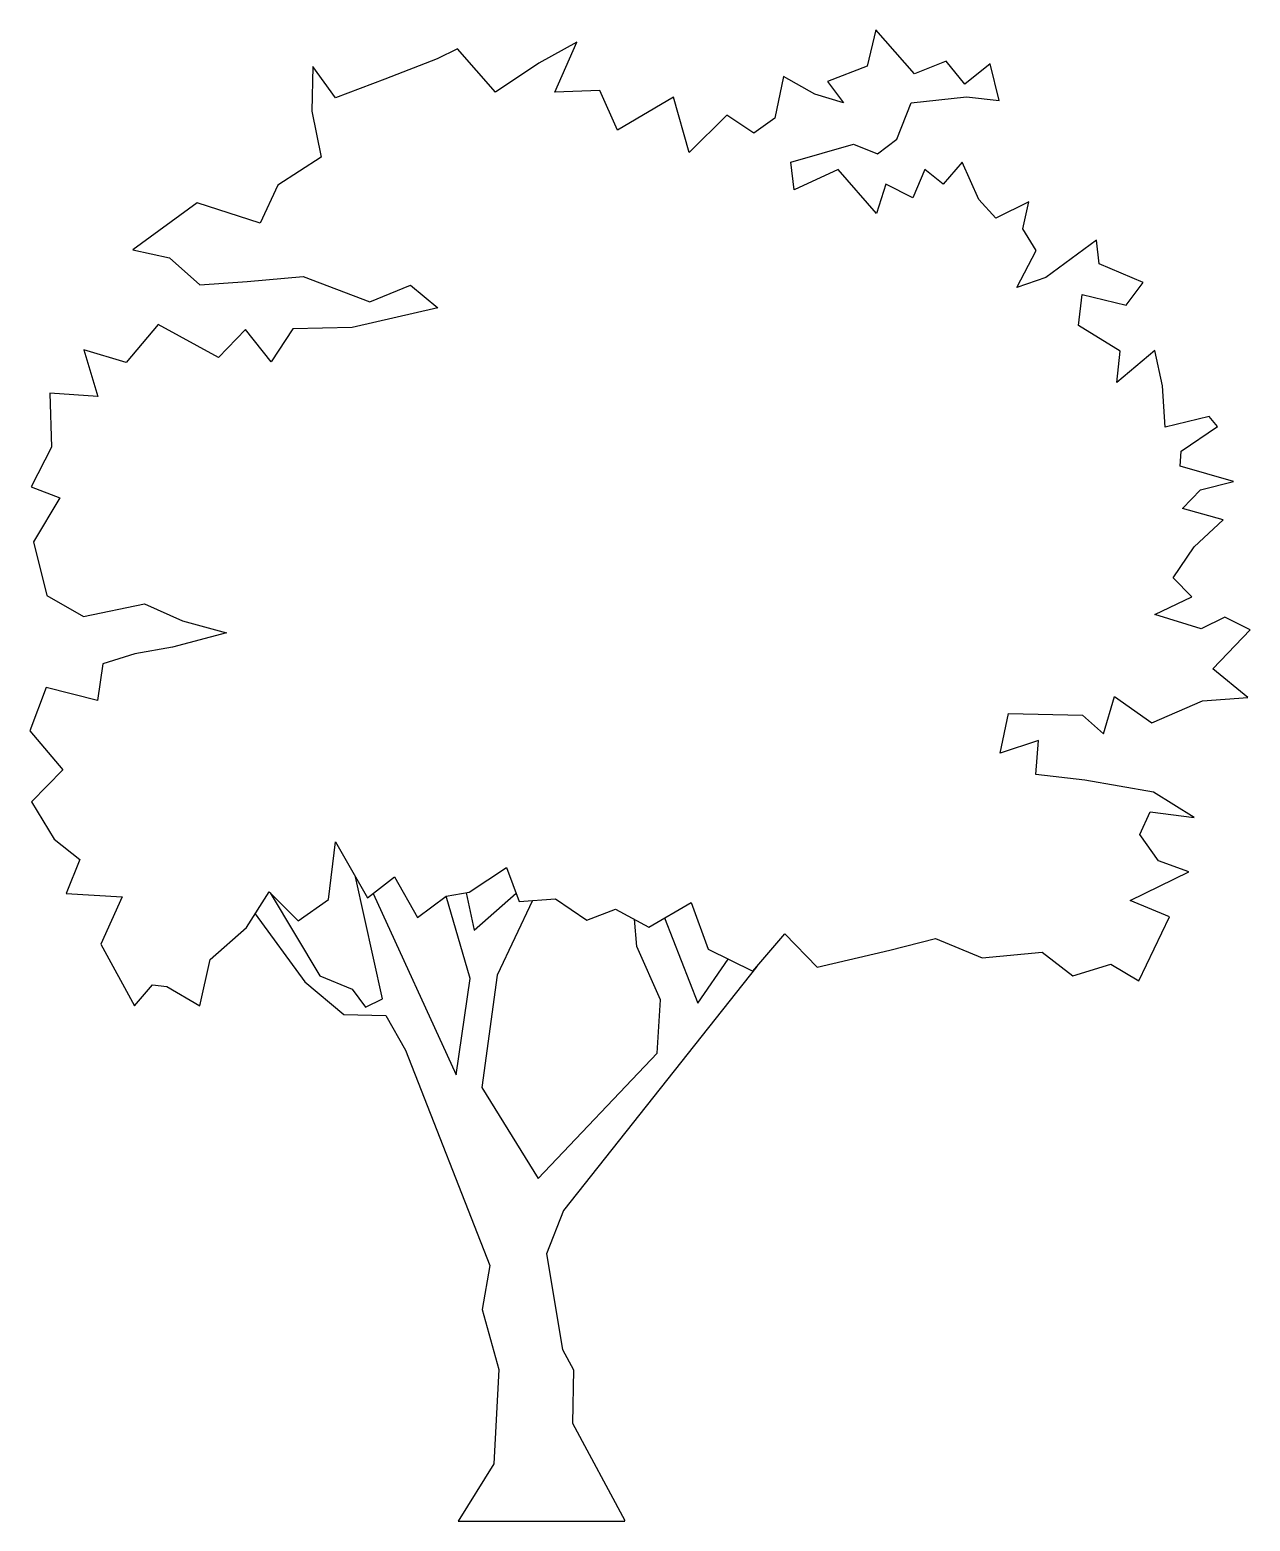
# Model space of a CAD drawing. Header units: metres. Extents: x -2.9 to 5.4, y 0 to 10.2.
import ezdxf

# ---------------------------------------------------------------- set-up
doc = ezdxf.new("R2010")
doc.units = ezdxf.units.M
doc.header["$LTSCALE"] = 0.2

msp = doc.modelspace()

# ---------------------------------------------------------------- linework, layer by layer
for q in [(1.141, 0), (1.134, 0)]:
    msp.add_line((0, 0), q)
at = {"color": 0, "flags": 128}
msp.add_lwpolyline([(-1.767, 3.524), (-1.697, 3.842), (-1.447, 4.061), (-1.292, 4.304), (-1.095, 4.107), (-0.886, 4.252), (-0.84, 4.646), (-0.62, 4.264), (-0.435, 4.407), (-0.278, 4.129), (-0.081, 4.275), (0.075, 4.303), (0.33, 4.471), (0.417, 4.239), (0.665, 4.256), (0.88, 4.111), (1.077, 4.186), (1.304, 4.064), (1.593, 4.231), (1.709, 3.913), (2.015, 3.763), (2.235, 4.017), (2.455, 3.79), (2.953, 3.905), (3.265, 3.986), (3.585, 3.853), (3.995, 3.892), (4.203, 3.73), (4.465, 3.811), (4.656, 3.695), (4.865, 4.134), (4.597, 4.246), (4.998, 4.442), (4.79, 4.517), (4.662, 4.697), (4.732, 4.853), (5.033, 4.813), (4.755, 4.987), (4.286, 5.068), (3.95, 5.108), (3.969, 5.34), (3.707, 5.254), (3.765, 5.525), (4.27, 5.513), (4.414, 5.386), (4.49, 5.64), (4.744, 5.461), (5.092, 5.611), (5.4, 5.634), (5.162, 5.831), (5.417, 6.097), (5.243, 6.184), (5.081, 6.103), (4.764, 6.202), (5.019, 6.323), (4.891, 6.452), (5.035, 6.665), (5.233, 6.85), (4.955, 6.927), (5.077, 7.054), (5.302, 7.112), (4.939, 7.216), (4.944, 7.32), (5.194, 7.487), (5.136, 7.557), (4.835, 7.483), (4.817, 7.766), (4.766, 8.009), (4.504, 7.789), (4.528, 8.004), (4.243, 8.178), (4.267, 8.392), (4.568, 8.317), (4.685, 8.472), (4.383, 8.6), (4.366, 8.762), (4.019, 8.508), (3.822, 8.438), (3.954, 8.693), (3.862, 8.839), (3.904, 9.024), (3.677, 8.913), (3.561, 9.041), (3.446, 9.296), (3.318, 9.145), (3.191, 9.245), (3.11, 9.053), (2.924, 9.146), (2.861, 8.944), (2.6, 9.246), (2.299, 9.107), (2.276, 9.297), (2.705, 9.419), (2.867, 9.354), (3.001, 9.453), (3.099, 9.702), (3.476, 9.742), (3.701, 9.719), (3.638, 9.969), (3.465, 9.83), (3.337, 9.986), (3.122, 9.9), (2.856, 10.201), (2.798, 9.952), (2.527, 9.848), (2.636, 9.702), (2.439, 9.762), (2.226, 9.883), (2.167, 9.598), (2.022, 9.494), (1.837, 9.617), (1.581, 9.363), (1.473, 9.74), (1.089, 9.514), (0.968, 9.787), (0.661, 9.776), (0.812, 10.116), (0.552, 9.973), (0.255, 9.776), (-0.004, 10.071), (-0.143, 10.002), (-0.502, 9.863), (-0.838, 9.736), (-0.995, 9.951), (-1, 9.644), (-0.938, 9.331), (-1.233, 9.139), (-1.355, 8.88), (-1.784, 9.019), (-2.224, 8.696), (-1.974, 8.642), (-1.766, 8.457), (-1.442, 8.48), (-1.06, 8.514), (-0.603, 8.34), (-0.325, 8.455), (-0.14, 8.299), (-0.724, 8.166), (-1.13, 8.155), (-1.28, 7.93), (-1.454, 8.151), (-1.639, 7.959), (-2.051, 8.186), (-2.271, 7.925), (-2.561, 8.013), (-2.464, 7.694), (-2.793, 7.717), (-2.782, 7.347), (-2.921, 7.075), (-2.724, 6.999), (-2.905, 6.698), (-2.813, 6.333), (-2.563, 6.188), (-2.146, 6.274), (-1.885, 6.158), (-1.584, 6.076), (-1.954, 5.979), (-2.211, 5.933), (-2.431, 5.864), (-2.466, 5.614), (-2.818, 5.702), (-2.93, 5.406), (-2.703, 5.14), (-2.919, 4.92), (-2.762, 4.665), (-2.588, 4.526), (-2.681, 4.294), (-2.299, 4.271), (-2.445, 3.947), (-2.214, 3.525), (-2.091, 3.668), (-1.992, 3.657)], close=True, dxfattribs=at)
for points in [[(-1.286, 4.298), (-0.945, 3.731), (-0.725, 3.639), (-0.633, 3.516), (-0.517, 3.574), (-0.702, 4.407)], [(-0.581, 4.294), (-0.013, 3.052), (0.081, 3.712), (-0.081, 4.275)], [(0.055, 4.299), (0.109, 4.043), (0.396, 4.296)], [(0.509, 4.245), (0.266, 3.735), (0.161, 2.966), (0.547, 2.345), (1.36, 3.201), (1.384, 3.566), (1.221, 3.931), (1.206, 4.117)], [(-1.388, 4.154), (-1.049, 3.69), (-0.783, 3.465), (-0.494, 3.458), (-0.36, 3.221), (0.217, 1.748), (0.164, 1.447), (0.279, 1.037), (0.244, 0.393), (0, 0)], [(1.411, 4.127), (1.639, 3.543), (1.847, 3.845)], [(2.042, 3.794), (0.721, 2.125), (0.604, 1.829), (0.714, 1.175), (0.789, 1.036), (0.783, 0.671), (1.141, 0.005)]]:
    msp.add_lwpolyline(points, dxfattribs=at)

doc.saveas('drawing.dxf')
